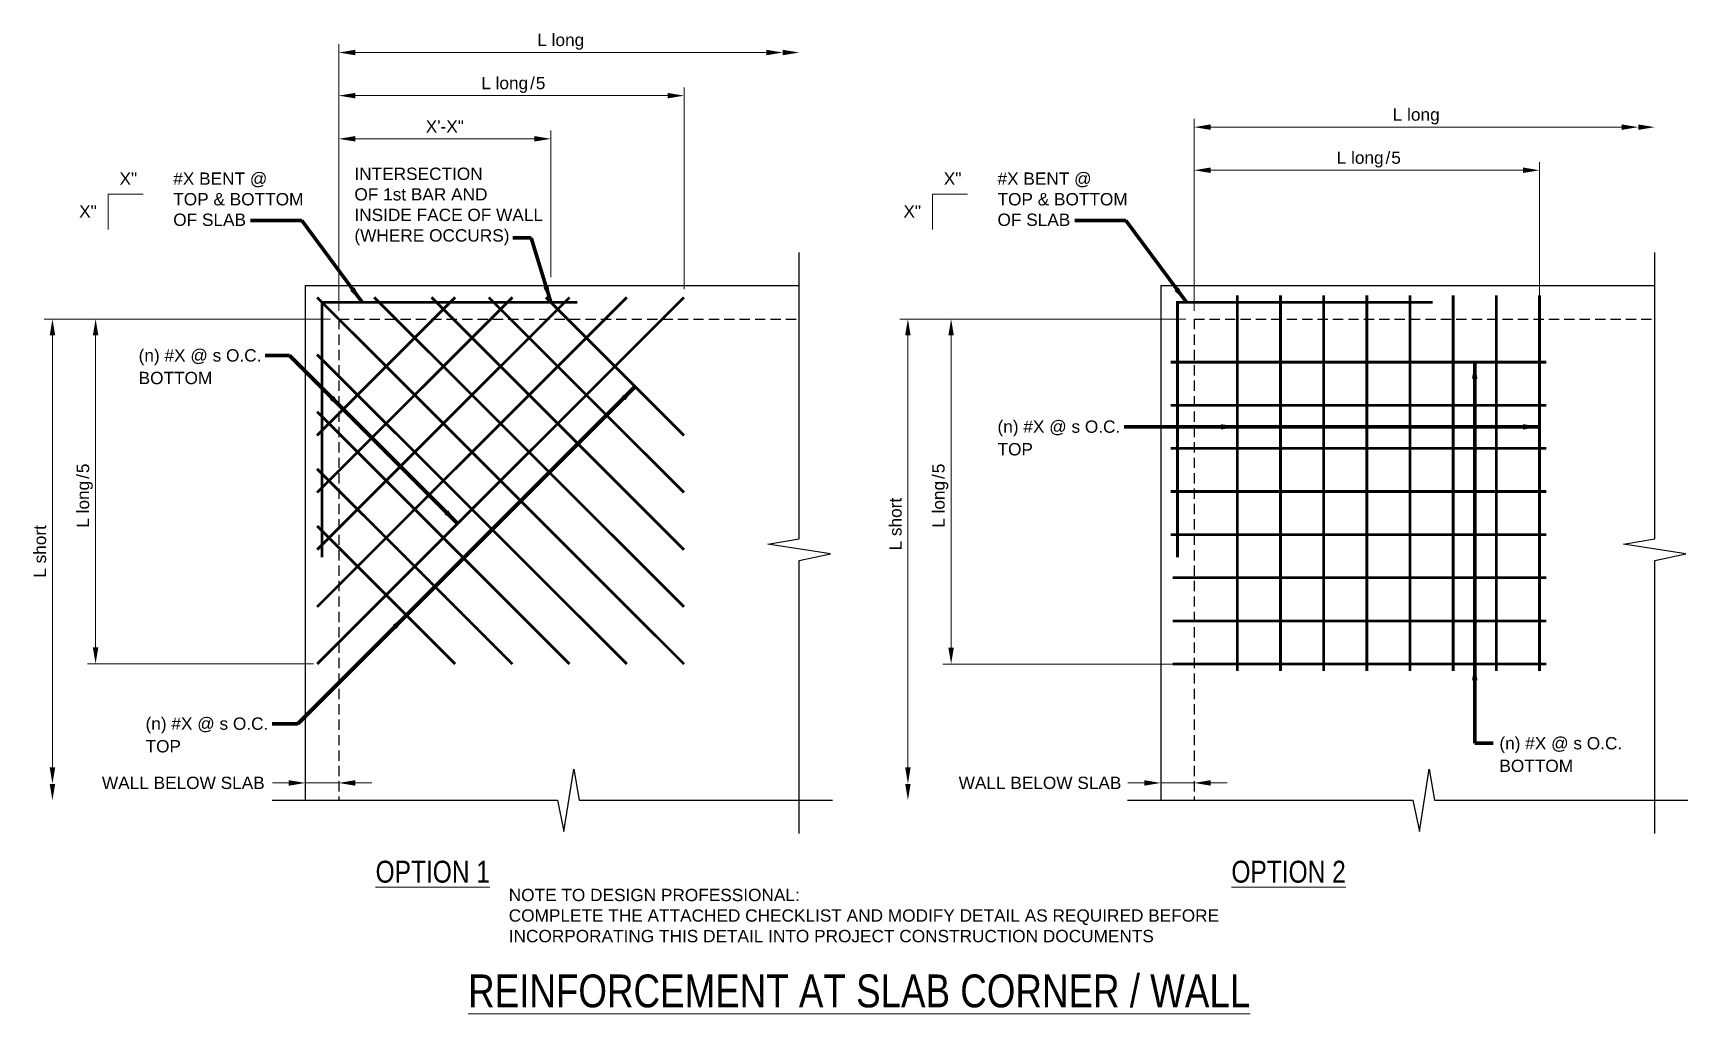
# Model space of a CAD drawing. Header units: inches. Extents: x 214 to 365, y 354 to 444.
import ezdxf

# ---------------------------------------------------------------- set-up
doc = ezdxf.new("R2010")
doc.units = ezdxf.units.IN
doc.header["$LTSCALE"] = 5
doc.header["$MEASUREMENT"] = 0
doc.linetypes.add('HIDDEN', pattern=[0.375, 0.25, -0.125])
for name, color, linetype, lineweight in [('S-ANNO-DIMS', 1, 'Continuous', 20), ('S-ANNO-TEXT', 7, 'Continuous', 20), ('S-DETL', 3, 'Continuous', 30)]:
    doc.layers.add(name, color=color, linetype=linetype, lineweight=lineweight)
doc.styles.add('Romans', font='arial.ttf')
doc.dimstyles.get("Standard").update_dxf_attribs({"dimtxt": 0.18, "dimasz": 0.18, "dimexe": 0.18, "dimexo": 0.0625, "dimgap": 0.09, "dimtad": 0, "dimtih": 1, "dimtoh": 1, "dimdec": 4, "dimzin": 0, "dimdsep": 46, "dimtxsty": 'Standard', "dimcen": 0.09, "dimadec": 0, "dimazin": 0, "dimtfac": 1, "dimtdec": 4, "dimtofl": 0, "dimtmove": 0, "dimatfit": 3, "dimfxl": 1, "dimtolj": 1, "dimtzin": 0, "dimarcsym": 0})

# ---------------------------------------------------------------- blocks, each defined once
blk = doc.blocks.new('*D0')
at = {"layer": 'Defpoints', "color": 0, "transparency": 16777216}
for p in [(242.1, 417.64), (219.92, 386.17), (240.53, 386.17)]:
    blk.add_point(p, dxfattribs=at)
at = {"layer": 'S-ANNO-DIMS', "transparency": 16777216}
for p, q in [((241.35, 417.64), (219.17, 417.64)), ((219.92, 416.14), (219.92, 387.67)), ((239.78, 386.17), (219.17, 386.17))]:
    blk.add_line(p, q, dxfattribs=at)
for points in [[(219.67, 416.14), (220.17, 416.14), (219.92, 417.64)], [(219.67, 387.67), (220.17, 387.67), (219.92, 386.17)]]:
    blk.add_solid(points, dxfattribs=at)
blk = doc.blocks.new('*D1')
at = {"layer": 'Defpoints', "color": 0, "transparency": 16777216}
for p in [(261.44, 434.09), (261.44, 420.7), (242.1, 417.64)]:
    blk.add_point(p, dxfattribs=at)
at = {"layer": 'S-ANNO-DIMS', "transparency": 16777216}
for p, q in [((242.1, 418.39), (242.1, 434.84)), ((261.44, 421.45), (261.44, 434.84)), ((243.6, 434.09), (259.94, 434.09))]:
    blk.add_line(p, q, dxfattribs=at)
for points in [[(243.6, 434.34), (243.6, 433.84), (242.1, 434.09)], [(259.94, 434.34), (259.94, 433.84), (261.44, 434.09)]]:
    blk.add_solid(points, dxfattribs=at)
at = {"layer": 'S-ANNO-DIMS', "transparency": 16777216, "insert": (251.77, 435.22), "char_height": 1.125, "attachment_point": 5, "style": 'Romans'}
blk.add_mtext('\\A1;X\'-X"', dxfattribs=at)
blk = doc.blocks.new('*D2')
at = {"layer": 'Defpoints', "color": 0, "transparency": 16777216}
for p in [(239.04, 375.3), (239.04, 373.72), (242.1, 373.8)]:
    blk.add_point(p, dxfattribs=at)
at = {"layer": 'S-ANNO-TEXT', "transparency": 16777216}
for p, q in [((237.54, 375.3), (236.04, 375.3)), ((242.1, 375.3), (239.04, 375.3)), ((243.6, 375.3), (245.1, 375.3))]:
    blk.add_line(p, q, dxfattribs=at)
for points in [[(237.54, 375.55), (237.54, 375.05), (239.04, 375.3)], [(243.6, 375.55), (243.6, 375.05), (242.1, 375.3)]]:
    blk.add_solid(points, dxfattribs=at)
at = {"layer": 'S-ANNO-TEXT', "transparency": 16777216, "insert": (227.92, 375.3), "char_height": 1.125, "attachment_point": 5, "style": 'Romans'}
blk.add_mtext('\\A1;WALL BELOW SLAB', dxfattribs=at)
blk = doc.blocks.new('*D3')
at = {"layer": 'Defpoints', "color": 0, "transparency": 16777216}
for p in [(351.62, 431.22), (320.12, 417.64), (351.62, 417.64)]:
    blk.add_point(p, dxfattribs=at)
at = {"layer": 'S-ANNO-DIMS', "transparency": 16777216}
for p, q in [((320.12, 418.39), (320.12, 431.97)), ((351.62, 418.39), (351.62, 431.97)), ((321.62, 431.22), (350.12, 431.22))]:
    blk.add_line(p, q, dxfattribs=at)
for points in [[(321.62, 431.47), (321.62, 430.97), (320.12, 431.22)], [(350.12, 431.47), (350.12, 430.97), (351.62, 431.22)]]:
    blk.add_solid(points, dxfattribs=at)
blk = doc.blocks.new('*D4')
at = {"layer": 'Defpoints', "color": 0, "transparency": 16777216}
for p in [(320.12, 417.64), (297.95, 386.15), (320.12, 386.15)]:
    blk.add_point(p, dxfattribs=at)
at = {"layer": 'S-ANNO-DIMS', "transparency": 16777216}
for p, q in [((319.37, 417.64), (297.2, 417.64)), ((297.95, 416.14), (297.95, 387.65)), ((319.37, 386.15), (297.2, 386.15))]:
    blk.add_line(p, q, dxfattribs=at)
for points in [[(297.7, 416.14), (298.2, 416.14), (297.95, 417.64)], [(297.7, 387.65), (298.2, 387.65), (297.95, 386.15)]]:
    blk.add_solid(points, dxfattribs=at)
blk = doc.blocks.new('*D5')
at = {"layer": 'Defpoints', "color": 0, "transparency": 16777216}
for p in [(320.12, 375.3), (317.07, 373.8), (320.12, 373.72)]:
    blk.add_point(p, dxfattribs=at)
at = {"layer": 'S-ANNO-TEXT', "transparency": 16777216}
for p, q in [((315.57, 375.3), (314.07, 375.3)), ((317.07, 375.3), (320.12, 375.3)), ((321.62, 375.3), (323.12, 375.3))]:
    blk.add_line(p, q, dxfattribs=at)
for points in [[(315.57, 375.55), (315.57, 375.05), (317.07, 375.3)], [(321.62, 375.55), (321.62, 375.05), (320.12, 375.3)]]:
    blk.add_solid(points, dxfattribs=at)
at = {"layer": 'S-ANNO-TEXT', "transparency": 16777216, "insert": (306.06, 375.3), "char_height": 1.125, "attachment_point": 5, "style": 'Romans'}
blk.add_mtext('\\A1;WALL BELOW SLAB', dxfattribs=at)
blk = doc.blocks.new('*D6')
at = {"layer": 'Defpoints', "color": 0, "transparency": 16777216}
for p in [(273.59, 438.03), (242.1, 424.46), (273.59, 419.62)]:
    blk.add_point(p, dxfattribs=at)
at = {"layer": 'S-ANNO-DIMS', "transparency": 16777216}
for p, q in [((242.1, 425.21), (242.1, 438.78)), ((243.6, 438.03), (272.09, 438.03)), ((273.59, 420.37), (273.59, 438.78))]:
    blk.add_line(p, q, dxfattribs=at)
for points in [[(243.6, 438.28), (243.6, 437.78), (242.1, 438.03)], [(272.09, 438.28), (272.09, 437.78), (273.59, 438.03)]]:
    blk.add_solid(points, dxfattribs=at)

msp = doc.modelspace()

# ---------------------------------------------------------------- linework, layer by layer
at = {"layer": 'S-ANNO-DIMS'}
for p, q in [((242.095724, 438.779596), (242.095724, 442.717096)), ((281.095654, 441.967096), (243.595724, 441.967096)), ((320.123126, 431.967761), (320.123126, 435.905261)), ((359.123056, 435.155261), (321.623126, 435.155261)), ((219.170804, 417.643977), (215.233304, 417.643977)), ((238.293247, 417.643977), (219.170804, 417.643977)), ((297.198206, 417.643977), (293.260706, 417.643977)), ((215.983304, 416.143977), (215.983304, 376.717792)), ((294.010706, 416.143977), (294.010706, 376.717792))]:
    msp.add_line(p, q, dxfattribs=at)
for points in [[(243.595724, 442.217096), (243.595724, 441.717096), (242.095724, 441.967096)], [(281.095654, 442.217096), (281.095654, 441.717096), (282.595654, 441.967096)], [(282.595654, 442.217096), (282.595654, 441.717096), (284.095654, 441.967096)], [(321.623126, 435.405261), (321.623126, 434.905261), (320.123126, 435.155261)], [(359.123056, 435.405261), (359.123056, 434.905261), (360.623056, 435.155261)], [(360.623056, 435.405261), (360.623056, 434.905261), (362.123056, 435.155261)], [(215.733304, 416.143977), (216.233304, 416.143977), (215.983304, 417.643977)], [(293.760706, 416.143977), (294.260706, 416.143977), (294.010706, 417.643977)], [(215.733304, 376.717792), (216.233304, 376.717792), (215.983304, 375.217792)], [(293.760706, 376.717792), (294.260706, 376.717792), (294.010706, 375.217792)], [(215.733304, 375.217792), (216.233304, 375.217792), (215.983304, 373.717792)], [(293.760706, 375.217792), (294.260706, 375.217792), (294.010706, 373.717792)]]:
    msp.add_solid(points, dxfattribs=at)
at = {"layer": 'S-ANNO-TEXT'}
for p, q in [((221.069465, 425.80678), (221.069465, 429.025794)), ((221.069465, 429.025794), (224.252702, 429.025794)), ((296.25061, 425.80678), (296.25061, 429.025794)), ((296.25061, 429.025794), (299.433848, 429.025794))]:
    msp.add_line(p, q, dxfattribs=at)
at = {"layer": 'S-DETL', "linetype": 'Continuous'}
for p, q in [((239.043247, 420.696454), (239.043247, 373.800603)), ((239.043247, 420.696454), (284.095654, 420.696454)), ((317.070649, 420.696454), (317.070649, 373.800603)), ((317.070649, 420.696454), (362.123056, 420.696454))]:
    msp.add_line(p, q, dxfattribs=at)
at = {"layer": 'S-DETL', "linetype": 'HIDDEN', "ltscale": 0.75}
for p, q in [((242.095724, 417.643977), (284.095654, 417.643977)), ((242.095724, 417.643977), (242.095724, 373.717792)), ((320.123126, 417.643977), (320.123126, 373.717792)), ((320.123126, 417.643977), (362.123056, 417.643977))]:
    msp.add_line(p, q, dxfattribs=at)
at = {"layer": 'S-DETL', "linetype": 'Continuous'}
for points in [[(284.095654, 370.687318), (284.095654, 395.616737), (286.943497, 396.203046), (281.247811, 397.107123), (284.095654, 397.581763), (284.095654, 423.726928)], [(362.123056, 370.687318), (362.123056, 395.616737), (364.970899, 396.203046), (359.275213, 397.107123), (362.123056, 397.581763), (362.123056, 423.726928)], [(236.012701, 373.717792), (262.046269, 373.717792), (262.632578, 370.86995), (263.536655, 376.565635), (264.011295, 373.717792), (287.126057, 373.717792)], [(314.040103, 373.717792), (340.073671, 373.717792), (340.65998, 370.86995), (341.564057, 376.565635), (342.038698, 373.717792), (365.153459, 373.717792)]]:
    msp.add_lwpolyline(points, dxfattribs=at)
at = {"layer": 'S-DETL', "linetype": 'Continuous', "const_width": 0.25}
for points in [[(240.120759, 419.618942), (273.587684, 386.152017)], [(252.720829, 419.618942), (240.120759, 407.018872)], [(257.937543, 419.618942), (240.120759, 401.802158)], [(263.154257, 419.618942), (240.120759, 396.585444)], [(268.37097, 419.618942), (240.120759, 391.368731)], [(273.587684, 419.618942), (240.120759, 386.152017)], [(245.337472, 419.618942), (273.587684, 391.368731)], [(250.554186, 419.618942), (273.587684, 396.585444)], [(255.770899, 419.618942), (273.587684, 401.802158)], [(260.987613, 419.618942), (273.587684, 407.018872)], [(324.059621, 419.804811), (324.059621, 385.517422)], [(327.996116, 419.804811), (327.996116, 385.517422)], [(331.932611, 419.804811), (331.932611, 385.517422)], [(335.869106, 419.804811), (335.869106, 385.517422)], [(339.805601, 419.804811), (339.805601, 385.517422)], [(343.742096, 419.804811), (343.742096, 385.517422)], [(347.678591, 419.804811), (347.678591, 385.517422)], [(351.615086, 419.804811), (351.615086, 385.517422)], [(263.854221, 419.170216), (240.569485, 419.170216), (240.569485, 395.88548)], [(341.881623, 419.170216), (318.596887, 419.170216), (318.596887, 395.88548)], [(240.120759, 414.402229), (268.37097, 386.152017)], [(317.962292, 413.707482), (352.249681, 413.707482)], [(240.120759, 409.185515), (263.154257, 386.152017)], [(317.962292, 409.770987), (352.249681, 409.770987)], [(317.962292, 405.834492), (352.249681, 405.834492)], [(240.120759, 403.968801), (257.937543, 386.152017)], [(317.962292, 401.897997), (352.249681, 401.897997)], [(240.120759, 398.752088), (252.720829, 386.152017)], [(317.962292, 397.961502), (352.249681, 397.961502)], [(318.148161, 394.025007), (352.249681, 394.025007)], [(318.148161, 390.088512), (352.249681, 390.088512)], [(318.148161, 386.152017), (352.249681, 386.152017)]]:
    msp.add_lwpolyline(points, dxfattribs=at)

# ---------------------------------------------------------------- texts
at = {"layer": 'S-ANNO-DIMS', "char_height": 1.125, "attachment_point": 8, "style": 'Romans'}
for s, insert in [('L long ', (262.345689, 442.218034)), ('L lon{\\T1.2;g/}5 ', (258.018071, 438.280534)), ('L long ', (340.373091, 435.406199)), ('L lon{\\T1.2;g/}5 ', (336.045473, 431.468699))]:
    msp.add_mtext(s, dxfattribs=dict(at, insert=insert))
at = {"layer": 'S-ANNO-DIMS', "char_height": 1.125, "rotation": 90, "style": 'Romans'}
for s, insert, attachment_point in [('L lon{\\T1.2;g/}5 ', (219.669866, 401.520926), 8), ('L lon{\\T1.2;g/}5 ', (297.697268, 401.512249), 8), ('\\A1;L short', (292.876498, 398.920286), 5), ('\\A1;L short', (214.849095, 396.430885), 5)]:
    msp.add_mtext(s, dxfattribs=dict(at, insert=insert, attachment_point=attachment_point))
at = {"layer": 'S-ANNO-TEXT', "style": 'Romans', "width": 0.8}
for s, height, p in [('%%UOPTION 1', 2, (245.457575, 366.19969)), ('%%UOPTION 2', 2, (323.517664, 366.19969)), ('%%UREINFORCEMENT AT SLAB CORNER / WALL', 3, (253.896533, 354.817443))]:
    msp.add_text(s, height=height, dxfattribs=at).set_placement(p)
at = {"layer": 'S-ANNO-TEXT', "attachment_point": 1, "style": 'Romans'}
for s, insert, char_height in [('\\A1;\\pxql;X"', (222.101453, 431.016747), 1.125), ('\\A1;\\pxql;#X BENT @ \\PTOP & BOTTOM\\POF SLAB', (227.001846, 431.016747), 1.125), ('\\A1;\\pxql;INTERSECTION \\POF 1st BAR AND \\PINSIDE FACE OF WALL \\P(WHERE OCCURS)', (243.525897, 431.461344), 1.125), ('\\A1;\\pxql;X"', (297.282598, 431.016747), 1.125), ('\\A1;\\pxql;#X BENT @ \\PTOP & BOTTOM\\POF SLAB', (302.182991, 431.016747), 1.125), ('\\A1;\\pxql;X"', (218.419628, 428.02766), 1.125), ('\\A1;\\pxql;X"', (293.600774, 428.02766), 1.125), ('NOTE TO DESIGN PROFESSIONAL: \\PCOMPLETE THE ATTACHED CHECKLIST AND MODIFY DETAIL AS REQUIRED BEFORE \\PINCORPORATING THIS DETAIL INTO PROJECT CONSTRUCTION DOCUMENTS', (257.601683, 365.63719), 1.12499999)]:
    msp.add_mtext(s, dxfattribs=dict(at, insert=insert, char_height=char_height))
at = {"layer": 'S-ANNO-TEXT', "char_height": 1.125, "attachment_point": 1, "line_spacing_factor": 1.1, "style": 'Romans'}
for s, insert in [('\\A1;\\pxql;(n) #X @ s O.C.\\PBOTTOM', (223.844538, 414.886233)), ('\\A1;\\pxql;(n) #X @ s O.C.\\PTOP', (302.182991, 408.384706)), ('\\A1;\\pxql;(n) #X @ s O.C.\\PTOP', (224.47547, 381.276747)), ('\\A1;\\pxql;(n) #X @ s O.C.\\PBOTTOM', (347.960343, 379.487341))]:
    msp.add_mtext(s, dxfattribs=dict(at, insert=insert))

# ---------------------------------------------------------------- dimensions: what is measured, and where the dimension line sits
at = {"layer": 'S-ANNO-DIMS'}
for base, p1, p2, text, picture, middle in [((273.587684, 438.029596), (242.095724, 424.455812), (273.587684, 419.618942), ' ', '*D6', (257.841704, 438.029596)), ((261.43634, 434.092096), (242.095724, 417.643977), (261.43634, 420.696454), 'X\'-X"', '*D1', (251.766032, 434.092096)), ((351.615086, 431.217761), (320.123126, 417.643977), (351.615086, 417.643977), ' ', '*D3', (335.869106, 431.217761))]:
    dim = msp.add_linear_dim(base=base, p1=p1, p2=p2, text=text, dimstyle='Standard', override={"dimscale": 12, "dimtxt": 0.09375, "dimasz": 0.125, "dimexe": 0.0625, "dimgap": 0.0625, "dimtih": 0, "dimtoh": 0, "dimdec": 5, "dimrnd": 0.03125, "dimzin": 7, "dimlunit": 4, "dimtxsty": 'Romans', "dimcen": 0.125, "dimclrd": 256, "dimclre": 256, "dimclrt": 256, "dimadec": 4, "dimtdec": 5, "dimtofl": 1, "dimtvp": 1, "dimfrac": 2, "dimtzin": 3, "dimlwd": 65535, "dimlwe": 65535}, dxfattribs=at)
    dim.commit()
    dim.dimension.update_dxf_attribs({"geometry": picture, "text_midpoint": middle, "dimtype": 128})
for base, p1, p2, picture, middle in [((219.920804, 386.169372), (242.095724, 417.643977), (240.531661, 386.169372), '*D0', (219.920804, 400.380436)), ((297.948206, 386.152017), (320.123126, 417.643977), (320.123126, 386.152017), '*D4', (297.948206, 401.897997))]:
    dim = msp.add_linear_dim(base=base, p1=p1, p2=p2, angle=270, text=' ', dimstyle='Standard', override={"dimscale": 12, "dimtxt": 0.09375, "dimasz": 0.125, "dimexe": 0.0625, "dimgap": 0.0625, "dimtih": 0, "dimtoh": 0, "dimdec": 5, "dimrnd": 0.03125, "dimzin": 7, "dimlunit": 4, "dimtxsty": 'Romans', "dimcen": 0.125, "dimclrd": 256, "dimclre": 256, "dimclrt": 256, "dimadec": 4, "dimtdec": 5, "dimtofl": 1, "dimtvp": 1, "dimfrac": 2, "dimtzin": 3, "dimlwd": 65535, "dimlwe": 65535}, dxfattribs=at)
    dim.commit()
    dim.dimension.update_dxf_attribs({"geometry": picture, "text_midpoint": middle, "dimtype": 128})
at = {"layer": 'S-ANNO-TEXT'}
dim = msp.add_linear_dim(base=(239.043247, 375.29777), p1=(242.095724, 373.800603), p2=(239.043247, 373.717792), angle=180, text='WALL BELOW SLAB', dimstyle='Standard', override={"dimscale": 12, "dimtxt": 0.09375, "dimasz": 0.125, "dimexe": 0.0625, "dimgap": 0.0625, "dimtih": 0, "dimtoh": 0, "dimdec": 5, "dimrnd": 0.03125, "dimzin": 7, "dimlunit": 4, "dimtxsty": 'Romans', "dimcen": 0.125, "dimse1": 1, "dimse2": 1, "dimclrd": 256, "dimclre": 256, "dimclrt": 256, "dimadec": 4, "dimtdec": 5, "dimtofl": 1, "dimtmove": 2, "dimtvp": 1, "dimfrac": 2, "dimtzin": 3, "dimlwd": 65535, "dimlwe": 65535}, dxfattribs=at)
dim.commit()
dim.dimension.update_dxf_attribs({"geometry": '*D2', "text_midpoint": (227.920506, 375.29777), "dimtype": 128})
dim = msp.add_linear_dim(base=(320.123126, 375.29777), p1=(317.070649, 373.800603), p2=(320.123126, 373.717792), text='WALL BELOW SLAB', dimstyle='Standard', override={"dimscale": 12, "dimtxt": 0.09375, "dimasz": 0.125, "dimexe": 0.0625, "dimgap": 0.0625, "dimtih": 0, "dimtoh": 0, "dimdec": 5, "dimrnd": 0.03125, "dimzin": 7, "dimlunit": 4, "dimtxsty": 'Romans', "dimcen": 0.125, "dimse1": 1, "dimse2": 1, "dimclrd": 256, "dimclre": 256, "dimclrt": 256, "dimadec": 4, "dimtdec": 5, "dimtofl": 1, "dimtmove": 2, "dimtvp": 1, "dimfrac": 2, "dimtzin": 3, "dimlwd": 65535, "dimlwe": 65535}, dxfattribs=at)
dim.commit()
dim.dimension.update_dxf_attribs({"geometry": '*D5', "text_midpoint": (306.057987, 375.29777), "dimtype": 128})

# ---------------------------------------------------------------- leaders
for points in [[(244.224274, 419.170216), (238.720724, 426.644007), (234.042688, 426.644007)], [(319.405419, 419.170216), (313.901869, 426.644007), (309.223833, 426.644007)], [(261.43634, 419.170216), (259.655297, 425.038637), (257.967797, 425.038637)], [(252.971811, 398.94282), (237.610364, 414.304266), (235.396507, 414.304164)], [(242.538384, 409.376247), (237.610364, 414.304266), (235.396507, 414.304164)], [(345.710343, 413.707482), (345.710343, 378.924841), (347.397843, 378.924841)], [(269.133933, 411.472622), (238.355714, 380.694403), (236.02744, 380.694678)], [(351.615086, 407.80274), (315.07096, 407.80274), (313.73496, 407.802638)], [(324.059621, 407.80274), (315.07096, 407.80274), (313.73496, 407.802638)], [(248.267079, 390.605768), (238.355714, 380.694403), (236.02744, 380.694678)], [(345.710343, 386.152017), (345.710343, 378.924841), (347.397843, 378.924841)]]:
    msp.add_leader(points, dimstyle='Standard', override={"dimscale": 12, "dimtxt": 0.09375, "dimasz": 0.125, "dimexe": 0.0625, "dimgap": 0.0625, "dimtih": 0, "dimtoh": 0, "dimdec": 5, "dimlfac": 12, "dimrnd": 0.03125, "dimzin": 7, "dimlunit": 4, "dimtxsty": 'Romans', "dimcen": 0.125, "dimclrd": 256, "dimclre": 256, "dimclrt": 256, "dimadec": 4, "dimtdec": 5, "dimtofl": 1, "dimtvp": 1, "dimfrac": 2, "dimtzin": 3, "dimlwd": 65535, "dimlwe": 65535}, dxfattribs=at)

doc.saveas('drawing.dxf')
